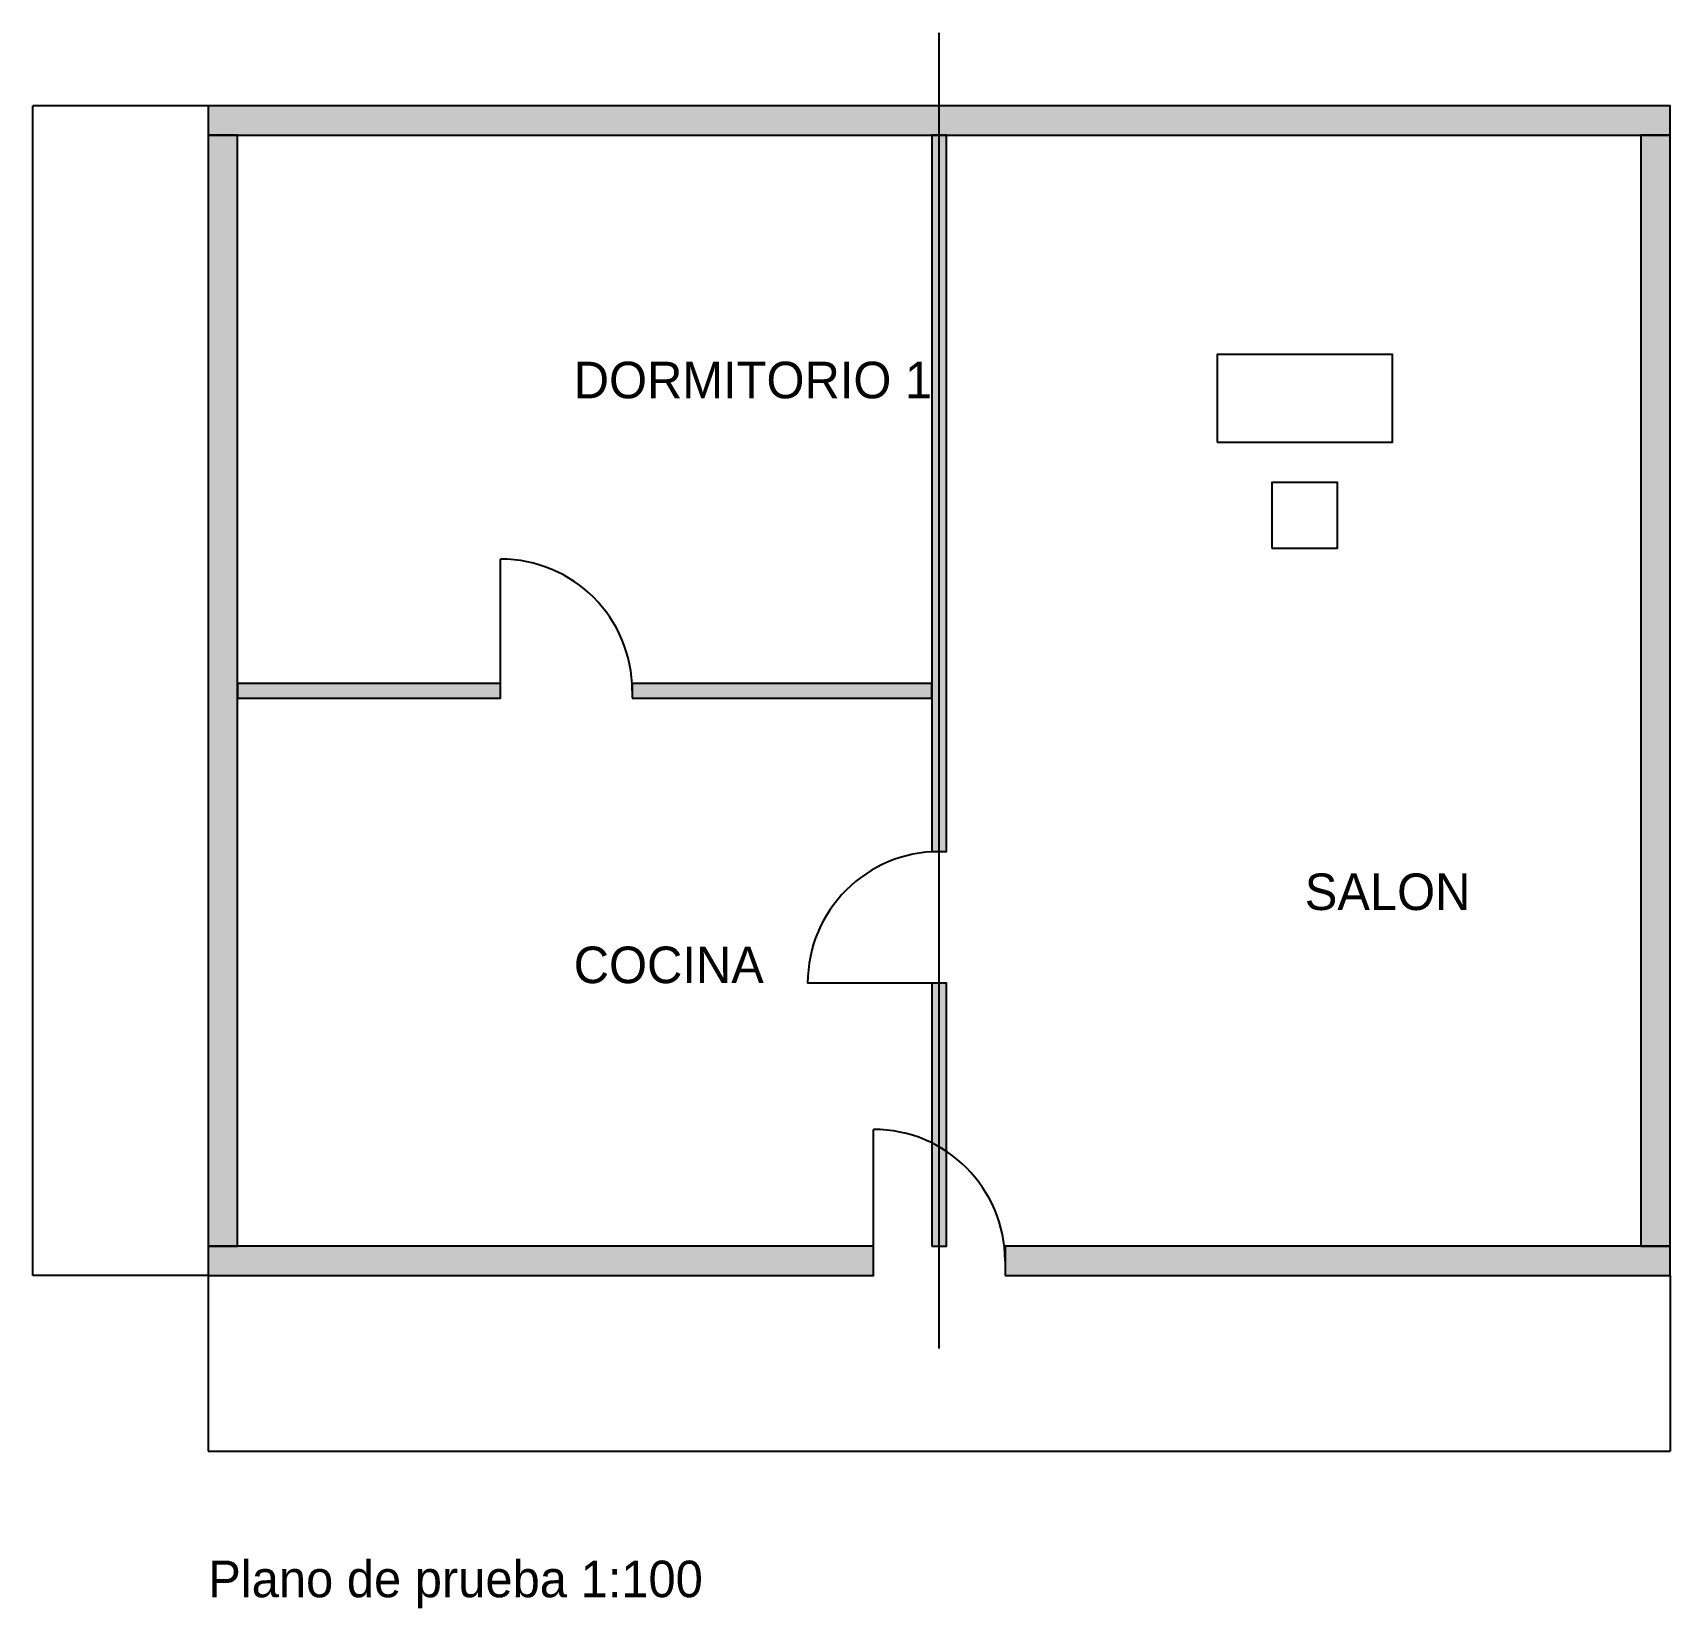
# Model space of a CAD drawing. Header units: millimetres. Extents: x -1200 to 10000, y -2275 to 8500.
import ezdxf

# ---------------------------------------------------------------- set-up
doc = ezdxf.new("R2010")
doc.units = ezdxf.units.MM
for name, color, linetype in [('A-COTAS', 1, 'Continuous'), ('A-EJES', 8, 'Continuous'), ('A-MOBILIARIO', 6, 'Continuous'), ('A-MUROS', 7, 'Continuous'), ('A-PUERTAS', 3, 'Continuous'), ('A-TEXTO', 5, 'Continuous')]:
    doc.layers.add(name, color=color, linetype=linetype)
doc.styles.add('OpenSansCondensed-Light', font='OpenSansCondensed-Light.ttf')
doc.dimstyles.new('EZDXF', dxfattribs={"dimtxt": 0.25, "dimasz": 0.175, "dimexe": 0.375, "dimexo": 0.125, "dimgap": 0.1, "dimtad": 1, "dimlfac": 100, "dimzin": 12, "dimdsep": 46, "dimtxsty": 'OpenSansCondensed-Light', "dimblk": 'ARCHTICK', "dimcen": 2.5, "dimazin": 3, "dimtfac": 0.5, "dimtmove": 2, "dimatfit": 3})

# ---------------------------------------------------------------- blocks, each defined once
blk = doc.blocks.new('MESA')
at = {"layer": 'A-MOBILIARIO'}
blk.add_lwpolyline([(-600, -300), (600, -300), (600, 300), (-600, 300)], close=True, dxfattribs=at)
blk = doc.blocks.new('SILLA')
at = {"layer": 'A-MOBILIARIO'}
blk.add_lwpolyline([(-225, -225), (225, -225), (225, 225), (-225, 225)], close=True, dxfattribs=at)
blk = doc.blocks.new('_ARCHTICK')
at = {"color": 0, "linetype": 'BYBLOCK', "const_width": 0.15}
blk.add_lwpolyline([(-0.5, -0.5), (0.5, 0.5)], dxfattribs=at)

msp = doc.modelspace()

# ---------------------------------------------------------------- hatches: boundary and pattern name
at = {"layer": 'A-MUROS'}
h = msp.add_hatch(color=7, dxfattribs=at)
h.dxf.hatch_style = 1
h.paths.add_polyline_path([(0, 7800), (10000, 7800), (10000, 8000), (0, 8000)])
h = msp.add_hatch(color=7, dxfattribs=at)
h.dxf.hatch_style = 1
h.paths.add_polyline_path([(0, 200), (200, 200), (200, 7800), (0, 7800)])
h = msp.add_hatch(color=7, dxfattribs=at)
h.dxf.hatch_style = 1
h.paths.add_polyline_path([(4950, 2900), (5050, 2900), (5050, 7800), (4950, 7800)])
h = msp.add_hatch(color=7, dxfattribs=at)
h.dxf.hatch_style = 1
h.paths.add_polyline_path([(9800, 200), (10000, 200), (10000, 7800), (9800, 7800)])
h = msp.add_hatch(color=7, dxfattribs=at)
h.dxf.hatch_style = 1
h.paths.add_polyline_path([(200, 3950), (2000, 3950), (2000, 4050), (200, 4050)])
h = msp.add_hatch(color=7, dxfattribs=at)
h.dxf.hatch_style = 1
h.paths.add_polyline_path([(2900, 3950), (4950, 3950), (4950, 4050), (2900, 4050)])
h = msp.add_hatch(color=7, dxfattribs=at)
h.dxf.hatch_style = 1
h.paths.add_polyline_path([(4950, 200), (5050, 200), (5050, 2000), (4950, 2000)])
h = msp.add_hatch(color=7, dxfattribs=at)
h.dxf.hatch_style = 1
h.paths.add_polyline_path([(0, 0), (4550, 0), (4550, 200), (0, 200)])
h = msp.add_hatch(color=7, dxfattribs=at)
h.dxf.hatch_style = 1
h.paths.add_polyline_path([(5450, 0), (10000, 0), (10000, 200), (5450, 200)])

# ---------------------------------------------------------------- linework, layer by layer
at = {"layer": 'A-EJES', "linetype": 'CONTINUOUS'}
msp.add_line((5000, -500), (5000, 8500), dxfattribs=at)
at = {"layer": 'A-MUROS'}
for points in [[(0, 7800), (10000, 7800), (10000, 8000), (0, 8000)], [(0, 200), (200, 200), (200, 7800), (0, 7800)], [(4950, 2900), (5050, 2900), (5050, 7800), (4950, 7800)], [(9800, 200), (10000, 200), (10000, 7800), (9800, 7800)], [(200, 3950), (2000, 3950), (2000, 4050), (200, 4050)], [(2900, 3950), (4950, 3950), (4950, 4050), (2900, 4050)], [(4950, 200), (5050, 200), (5050, 2000), (4950, 2000)], [(0, 0), (4550, 0), (4550, 200), (0, 200)], [(5450, 0), (10000, 0), (10000, 200), (5450, 200)]]:
    msp.add_lwpolyline(points, close=True, dxfattribs=at)
at = {"layer": 'A-PUERTAS'}
for p, q in [((2000, 4000), (2000, 4900)), ((5000, 2000), (4100, 2000)), ((4550, 100), (4550, 1000))]:
    msp.add_line(p, q, dxfattribs=at)
for centre, start, end in [((2000, 4000), 0, 90), ((5000, 2000), 90, 180), ((4550, 100), 0, 90)]:
    msp.add_arc(centre, 900, start, end, dxfattribs=at)

# ---------------------------------------------------------------- block references
at = {"layer": 'A-MOBILIARIO'}
for name, p in [('MESA', (7500, 6000)), ('SILLA', (7500, 5200))]:
    msp.add_blockref(name, p, dxfattribs=at)

# ---------------------------------------------------------------- texts
at = {"layer": 'A-TEXTO'}
for s, p in [('DORMITORIO 1', (2500, 6000)), ('SALON', (7500, 2500)), ('COCINA', (2500, 2000)), ('Plano de prueba 1:100', (0, -2200))]:
    msp.add_text(s, height=250, dxfattribs=at).set_placement(p)

# ---------------------------------------------------------------- dimensions: what is measured, and where the dimension line sits
at = {"layer": 'A-COTAS'}
msp.add_linear_dim(base=(-1200, 0), p1=(0, 0), p2=(0, 8000), angle=90, dimstyle='EZDXF', dxfattribs=at).render()
msp.add_linear_dim(base=(0, -1200), p1=(0, 0), p2=(10000, 0), dimstyle='EZDXF', dxfattribs=at).render()

doc.saveas('drawing.dxf')
